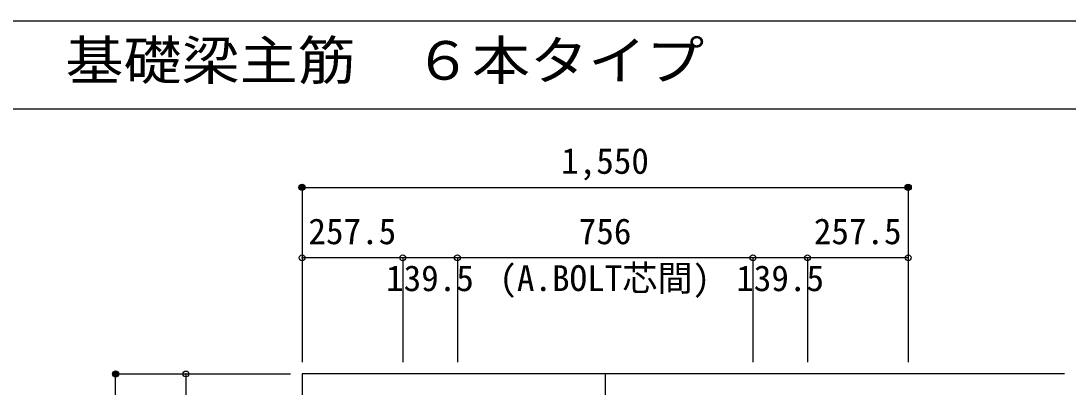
# Model space of a CAD drawing. Units: millimetres at full size, sheet at 1:30. Extents: x -5973 to 5954, y -4195 to 4201.
# Drawn here: x -942 to 1736, y 3265 to 4201 of the extents above; entities that cross this region are included whole.
import ezdxf
from ezdxf.enums import TextEntityAlignment as Align

# ---------------------------------------------------------------- set-up
doc = ezdxf.new("R2010")
doc.units = ezdxf.units.MM
doc.header["$LTSCALE"] = 30
doc.header["$PDMODE"] = 32
doc.header["$PDSIZE"] = 15
doc.linetypes.add('CHAIN1', pattern=[8, 5, -1, 1, -1])
for name, color, linetype in [('0-1_躯体線', 4, 'Continuous'), ('0-7_文字', 4, 'Continuous'), ('0-D_寸法', 4, 'Continuous'), ('6-7_文字', 7, 'Continuous'), ('F-0_枠', 6, 'Continuous')]:
    doc.layers.add(name, color=color, linetype=linetype)
doc.styles.add('ＭＳ ゴシック', font='')
doc.styles.get('ＭＳ ゴシック').set_extended_font_data('MS Gothic')

msp = doc.modelspace()

# ---------------------------------------------------------------- linework, layer by layer
at = {"layer": '0-1_躯体線'}
for p, q in [((34.94, 3595.34), (-222.56, 3595.34)), ((-222.56, 3595.34), (-222.56, 3328.3)), ((174.44, 3595.34), (34.94, 3595.34)), ((34.94, 3595.34), (34.94, 3328.3)), ((930.44, 3595.34), (174.44, 3595.34)), ((174.44, 3595.34), (174.44, 3328.3)), ((1069.94, 3595.34), (930.44, 3595.34)), ((930.44, 3595.34), (930.44, 3328.3)), ((1327.44, 3595.34), (1069.94, 3595.34)), ((1069.94, 3595.34), (1069.94, 3328.3)), ((1327.44, 3595.34), (1327.44, 3328.3))]:
    msp.add_line(p, q, dxfattribs=at)
at = {"layer": '0-1_躯体線', "color": 2}
for p, q in [((-222.56, 3298.3), (-222.56, 1748.3)), ((1727.44, 3298.3), (-222.56, 3298.3))]:
    msp.add_line(p, q, dxfattribs=at)
at = {"layer": '0-1_躯体線', "color": 7}
for p in [(-222.56, 3595.34), (34.94, 3595.34), (174.44, 3595.34), (930.44, 3595.34), (1069.94, 3595.34), (1327.44, 3595.34)]:
    msp.add_point(p, dxfattribs=at)
at = {"layer": '0-D_寸法'}
for p, q in [((-222.56, 3775.34), (-222.56, 3595.34)), ((-222.56, 3775.34), (1327.44, 3775.34)), ((1327.44, 3775.34), (1327.44, 3595.34)), ((-222.56, 3595.34), (-222.56, 3328.3)), ((-699.6, 3298.3), (-519.6, 3298.3)), ((-699.6, 3298.3), (-519.6, 3298.3)), ((-699.6, 1748.3), (-699.6, 3298.3)), ((-519.6, 3298.3), (-519.6, 2871.8)), ((-519.6, 3298.3), (-252.56, 3298.3))]:
    msp.add_line(p, q, dxfattribs=at)
at = {"layer": '0-D_寸法', "linetype": 'CHAIN1'}
msp.add_line((552.44, 3298.3), (552.44, 1348.3), dxfattribs=at)
at = {"layer": '0-D_寸法'}
for centre, radius in [((-222.56, 3775.34), 8), ((-222.56, 3775.34), 7.2), ((-222.56, 3775.34), 6.4), ((-222.56, 3775.34), 5.6), ((-222.56, 3775.34), 4.8), ((-222.56, 3775.34), 4), ((-222.56, 3775.34), 3.2), ((-222.56, 3775.34), 2.4), ((-222.56, 3775.34), 1.6), ((-222.56, 3775.34), 0.8), ((1327.44, 3775.34), 8), ((1327.44, 3775.34), 7.2), ((1327.44, 3775.34), 6.4), ((1327.44, 3775.34), 5.6), ((1327.44, 3775.34), 4.8), ((1327.44, 3775.34), 4), ((1327.44, 3775.34), 3.2), ((1327.44, 3775.34), 2.4), ((1327.44, 3775.34), 1.6), ((1327.44, 3775.34), 0.8), ((-699.6, 3298.3), 8), ((-699.6, 3298.3), 7.2), ((-699.6, 3298.3), 6.4), ((-699.6, 3298.3), 5.6), ((-699.6, 3298.3), 4.8), ((-699.6, 3298.3), 4), ((-699.6, 3298.3), 3.2), ((-699.6, 3298.3), 2.4), ((-699.6, 3298.3), 1.6), ((-699.6, 3298.3), 0.8)]:
    msp.add_circle(centre, radius, dxfattribs=at)
at = {"layer": '0-D_寸法', "color": 7}
for p in [(-222.56, 3775.34), (-222.56, 3775.34), (1327.44, 3775.34), (-699.6, 3298.3), (-519.6, 3298.3)]:
    msp.add_point(p, dxfattribs=at)
at = {"layer": 'F-0_枠'}
msp.add_line((-5972.88, 4201.15), (5954.1, 4201.15), dxfattribs=at)
at = {"layer": 'F-0_枠', "color": 2}
msp.add_line((-5972.88, 3976.15), (3723.6, 3976.15), dxfattribs=at)

# ---------------------------------------------------------------- texts
at = {"layer": '0-1_躯体線', "style": 'ＭＳ ゴシック'}
for s, p in [('257.5', (-206.31, 3610.34)), ('257.5', (1086.19, 3610.34)), ('756', (484.94, 3610.34)), ('139.5', (-7.81, 3490.34)), ('139.5', (887.69, 3490.34))]:
    msp.add_text(s, height=65.98, dxfattribs=at).set_placement(p, align=Align.BOTTOM_LEFT)
at = {"layer": '0-7_文字', "style": 'ＭＳ ゴシック'}
msp.add_text('(A.BOLT芯間)', height=65.98, dxfattribs=at).set_placement((281.92, 3490.58), align=Align.BOTTOM_LEFT)
at = {"layer": '0-D_寸法', "style": 'ＭＳ ゴシック'}
msp.add_text('1,550', height=65.98, dxfattribs=at).set_placement((439.94, 3790.34), align=Align.BOTTOM_LEFT)
at = {"layer": '6-7_文字', "color": 2, "style": 'ＭＳ ゴシック', "width": 1.1}
msp.add_text('\u3000\u3000基礎梁主筋\u3000６本タイプ', height=98.97, dxfattribs=at).set_placement((-1124.64, 4021.15), align=Align.BOTTOM_LEFT)

doc.saveas('drawing.dxf')
